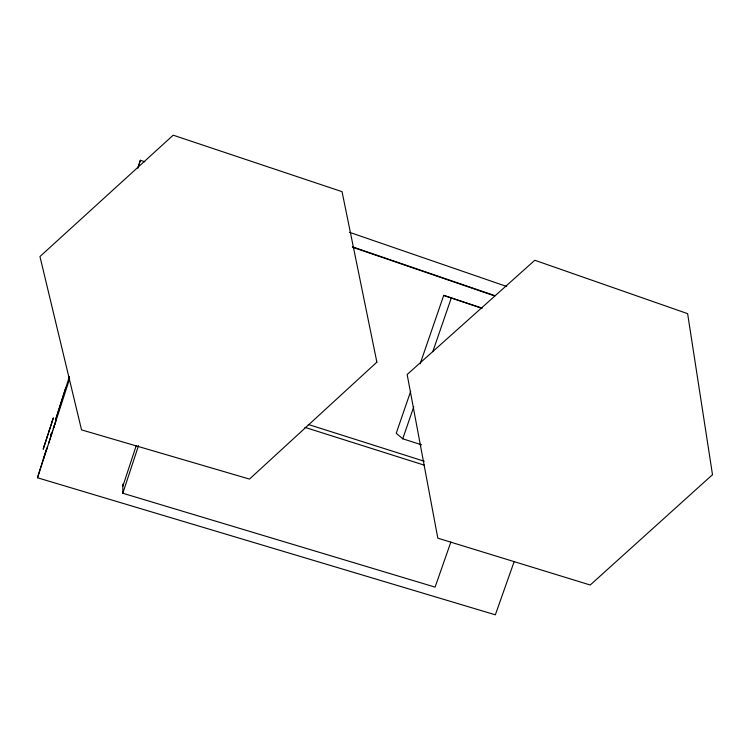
<?xml version="1.0" encoding="UTF-8"?>
<svg xmlns="http://www.w3.org/2000/svg" width="750" height="750" viewBox="0 0 750 750"><rect width="100%" height="100%" fill="white"/><g stroke="black" fill="none" stroke-linecap="round" stroke-linejoin="round"><path stroke-width="1.12" d="M450.872 542.016L435.094 587.128L122.812 493.247L122.831 484.05M55.566 421.8L53.766 427.397M51.572 434.119L52.725 430.603M514.069 561.881L495.338 614.812L37.5 477.769L46.087 450.094M50.559 435.684L51.253 433.472M55.725 419.062L69.431 376.491M43.547 458.991L46.275 450.159M50.719 435.816L51.403 433.612M55.838 419.269L65.794 387.581M46.566 449.522L46.387 450.131L47.541 446.597M50.4 437.738L48.581 443.4M52.397 420.825L52.2 421.397M44.194 446.109L44.381 445.519M49.303 430.359L49.481 429.806M50.475 437.381L51.197 435.094M55.603 421.584L56.297 419.381M47.062 437.269L47.222 436.772M53.269 428.719L53.719 427.294M137.981 167.775L140.4 160.275L144.825 161.794M53.372 428.522L53.897 426.9M54.103 426.216L54.628 424.594M37.5 477.769L69.628 378.703M54.844 423.975L55.209 422.869M137.85 168.038L140.4 160.275M122.831 486.291L136.284 445.463M122.812 493.247L138.516 445.622M410.672 391.341L396.234 433.256L402.731 438.788L421.584 444.806M420.169 363.769L443.719 295.387L482.269 308.156M402.731 438.788L413.766 406.809M432.778 351.684L451.416 297.647M308.259 424.453L424.247 461.241M304.894 427.35L424.397 465.197M443.719 295.387L480.169 307.791M352.387 246.797L495.253 295.763M352.378 247.181L494.241 295.8M349.566 232.331L506.719 286.481M53.288 418.059L48.375 433.228L53.288 418.059M43.237 449.072L48.188 433.791L43.237 449.072M376.875 362.147L249.488 479.081L81.544 429.881L39.947 256.547L173.194 135.188L342.047 191.662L376.875 362.147M712.5 474.675L590.222 585.009L437.812 538.172L407.156 374.503L534.806 260.259L687.628 313.659L712.5 474.675"/></g></svg>
